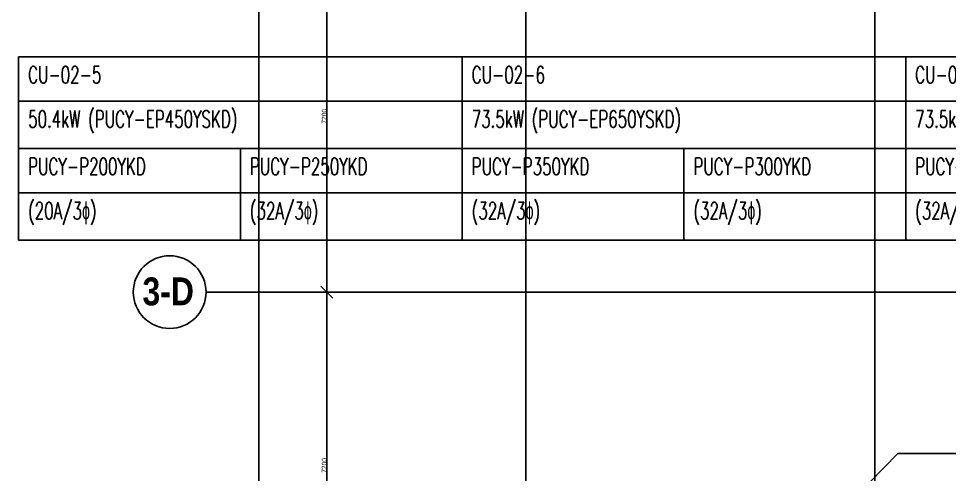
# Model space of a CAD drawing. Header units: millimetres. Extents: x -145636 to 131102, y -135903 to -7470.
# Drawn here: x 9956 to 29161, y -103758 to -94358 of the extents above; entities that cross this region are included whole.
import ezdxf

# ---------------------------------------------------------------- set-up
doc = ezdxf.new("R2010")
doc.units = ezdxf.units.MM
doc.layers.add('M_ACMV_ANNOTATION', color=7, linetype='Continuous', lineweight=25)
doc.layers.add('M_ARCHI', color=8, linetype='Continuous')
doc.styles.add('Arial Narrow', font='ARIALN.TTF', dxfattribs={"height": 100})
doc.styles.add('Arial Narrow_B', font='ARIALNB.TTF', dxfattribs={"height": 150})
doc.styles.add('SIMPLEX', font='simplex.shx', dxfattribs={"width": 0.65})

# ---------------------------------------------------------------- blocks, each defined once
blk = doc.blocks.new('*T7')
at = {"layer": 'M_ACMV_ANNOTATION', "color": 0, "linetype": 'ByBlock', "lineweight": -2, "transparency": 16777216}
for p, q in [((0, 0), (36605, 0)), ((0, 0), (0, -3782)), ((9151, 0), (9151, -3782)), ((18303, 0), (18303, -3782)), ((27454, 0), (27454, -3782)), ((36605, 0), (36605, -3782)), ((0, -915), (36605, -915)), ((0, -1891), (36605, -1891)), ((4576, -1891), (4576, -3782)), ((13727, -1891), (13727, -3782)), ((22878, -1891), (22878, -3782)), ((32030, -1891), (32030, -3782)), ((0, -2806), (36605, -2806)), ((0, -3782), (36605, -3782))]:
    blk.add_line(p, q, dxfattribs=at)
at = {"layer": 'M_ACMV_ANNOTATION', "transparency": 16777216, "char_height": 350, "attachment_point": 1, "style": 'SIMPLEX'}
for s, insert, width in [('CU-02-5', (197, -197), 8756.69), ('CU-02-6', (9349, -197), 8756.69), ('CU-02-1', (18500, -197), 8756.69), ('CU-02-2', (27651, -197), 8756.69), ('50.4kW (PUCY-EP450YSKD)', (197, -1112), 8756.69), ('73.5kW (PUCY-EP650YSKD)', (9349, -1112), 8756.69), ('73.5kW (PUCY-EP650YSKD)', (18500, -1112), 8756.69), ('73.5kW (PUCY-EP650YSKD)', (27651, -1112), 8756.69), ('PUCY-P200YKD', (197, -2088), 4181.02), ('PUCY-P250YKD', (4773, -2088), 4181.02), ('PUCY-P350YKD', (9349, -2088), 4181.02), ('PUCY-P300YKD', (13924, -2088), 4181.02), ('PUCY-P300YKD', (18500, -2088), 4181.02), ('PUCY-P350YKD', (23076, -2088), 4181.02), ('PUCY-P300YKD', (27651, -2088), 4181.02), ('PUCY-P350YKD', (32227, -2088), 4181.02), ('(20A/3ɸ)', (197, -3003), 4181.02), ('(32A/3ɸ)', (4773, -3003), 4181.02), ('(32A/3ɸ)', (9349, -3003), 4181.02), ('(32A/3ɸ)', (13924, -3003), 4181.02), ('(32A/3ɸ)', (18500, -3003), 4181.02), ('(32A/3ɸ)', (23076, -3003), 4181.02), ('(32A/3ɸ)', (27651, -3003), 4181.02), ('(32A/3ɸ)', (32227, -3003), 4181.02)]:
    blk.add_mtext(s, dxfattribs=dict(at, insert=insert, width=width))
blk = doc.blocks.new('RF Archi 21.10.2024')
at = {"layer": 'M_ARCHI', "color": 8}
for p, q in [((-145986, -25375), (-145986, -138101)), ((-138786, -25375), (-138786, -138101)), ((-151492, -32153), (-151492, -135853)), ((-150092, -108953), (-150092, -116653)), ((-150092, -116153), (-150092, -123853)), ((-152583, -116403), (-121725, -116403)), ((-150040, -116403), (-150342, -116403)), ((-150040, -116403), (-150342, -116403)), ((-139748, -121200), (-138312, -119734)), ((-138312, -119734), (-131314, -119734))]:
    blk.add_line(p, q, dxfattribs=at)
at = {"layer": 'M_ARCHI', "color": 8, "linetype": 'ByBlock', "lineweight": -2}
for p, q in [((-150217, -116278), (-149967, -116528)), ((-149967, -116528), (-150217, -116278))]:
    blk.add_line(p, q, dxfattribs=at)
at = {"layer": 'M_ARCHI', "color": 8}
blk.add_circle((-153333, -116403), 750, dxfattribs=at)
at = {"layer": 'M_ARCHI', "color": 8, "linetype": 'Continuous', "style": 'Arial Narrow'}
for p in [(-150094, -112931), (-150094, -120131)]:
    blk.add_text('7200', height=100, rotation=90, dxfattribs=at).set_placement(p)
at = {"layer": 'M_ARCHI', "color": 8, "linetype": 'Continuous', "style": 'Arial Narrow_B'}
blk.add_text('3-D', height=575, dxfattribs=at).set_placement((-153894, -116676))

msp = doc.modelspace()

# ---------------------------------------------------------------- block references
msp.add_blockref('*T7', (9956, -95144))
at = {"layer": 'M_ARCHI', "color": 8, "linetype": 'Continuous'}
msp.add_blockref('RF Archi 21.10.2024', (166406, 16405), dxfattribs=at)

doc.saveas('drawing.dxf')
